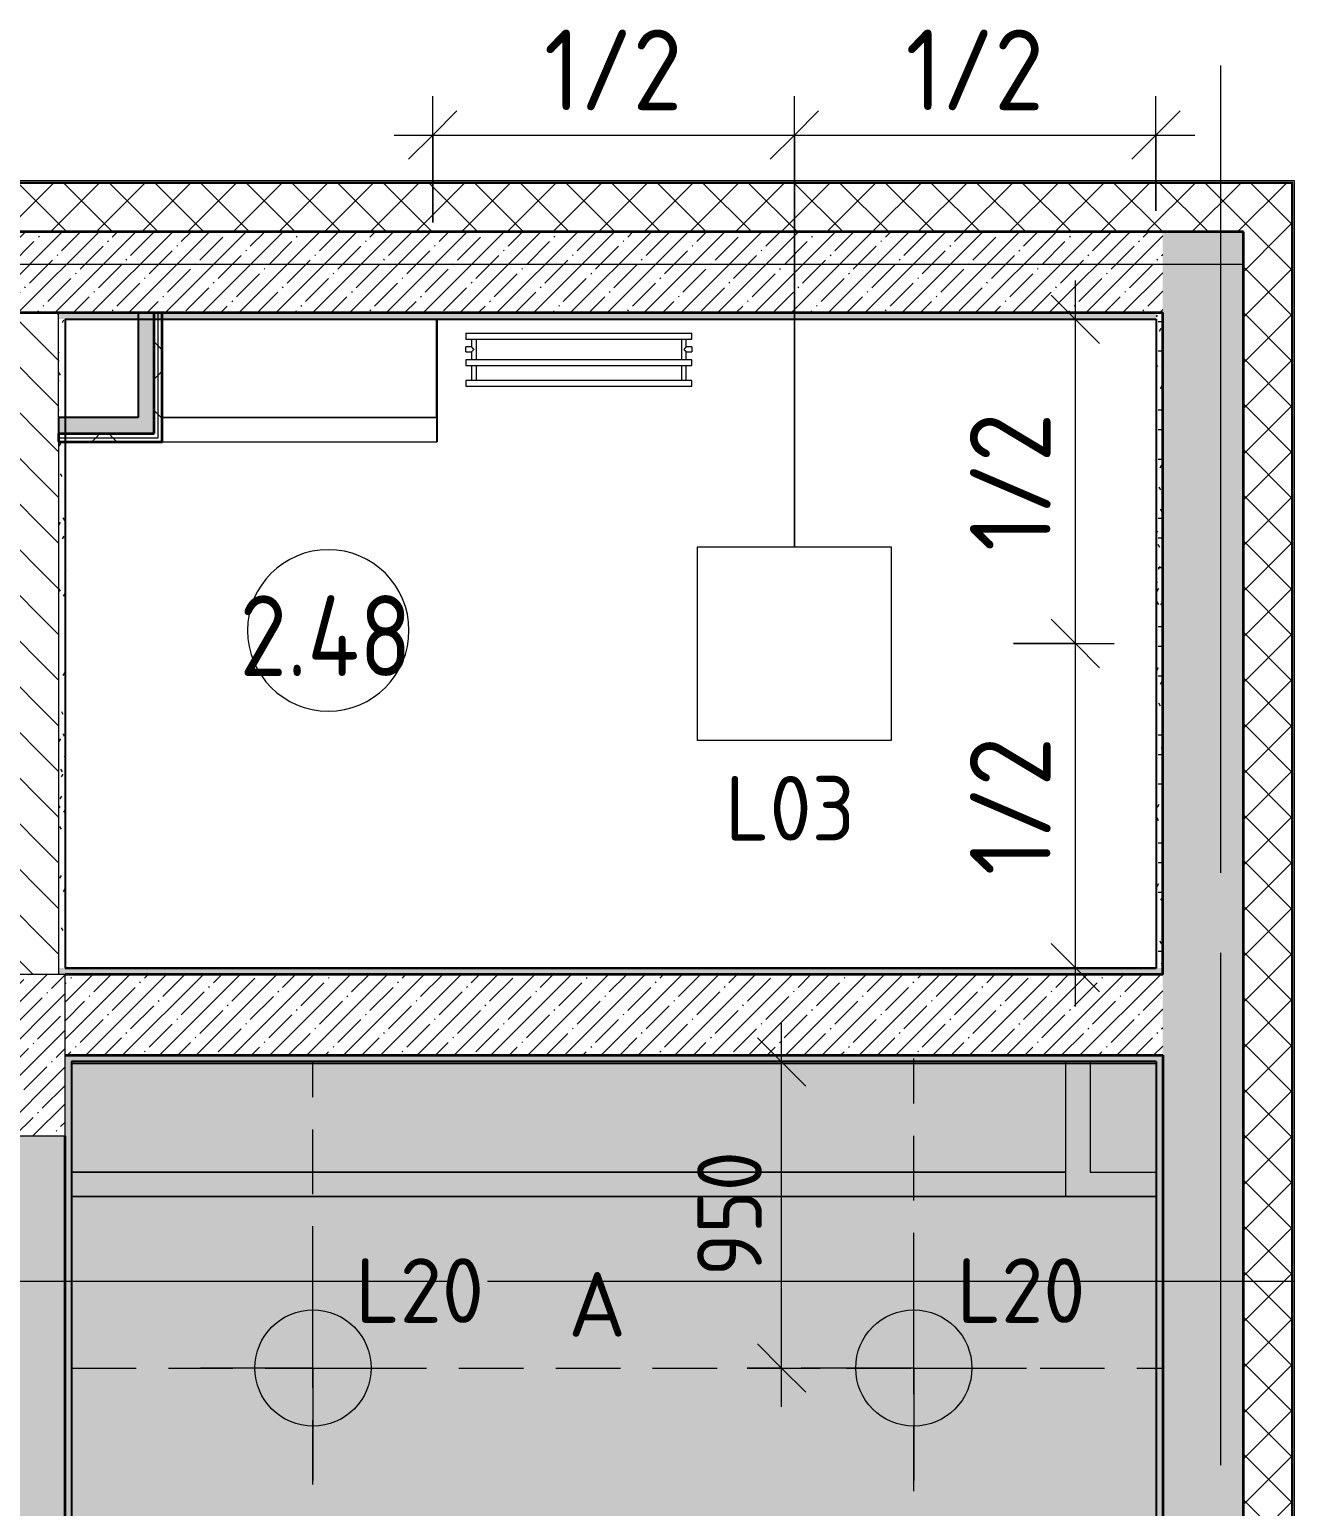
# Model space of a CAD drawing. Header units: millimetres. Extents: x 81094 to 272713, y -8553 to 29000.
# Drawn here: x 121320 to 125238, y 17452 to 22027 of the extents above; entities that cross this region are included whole.
import ezdxf

# ---------------------------------------------------------------- set-up
doc = ezdxf.new("R2010")
doc.units = ezdxf.units.MM
doc.linetypes.add('ADSK_Штрих_ш2 п1', pattern=[300, 200, -100])
doc.linetypes.add('Осевая', pattern=[3175, 635, -476.25, 1587.5, -476.25])
for name, color, linetype, lineweight in [('A-ANNO-DIMS', 7, 'Continuous', 9), ('A-ANNO-DIMS-100', 7, 'Continuous', 9), ('A-AREA-IDEN', 7, 'Continuous', 9), ('A-DETL-1', 7, 'ADSK_Штрих_ш2 п1', 9), ('A-WALL', 7, 'Continuous', 9), ('E-LITE-EQPM-IDEN', 7, 'Continuous', 9), ('I-WALL', 7, 'Continuous', 9), ('M-EQPM', 7, 'Continuous', 9), ('S-COLS', 7, 'Continuous', 9), ('Оси', 7, 'Continuous', 9), ('Оси-2', 7, 'Осевая', 9)]:
    doc.layers.add(name, color=color, linetype=linetype, lineweight=lineweight)
for name, color, linetype, lineweight, true_color in [('A-ANNO-NOTE', 1, 'Continuous', 9, 0xff0000), ('A-WALL-1', 7, 'Continuous', 35, 0x3c3c3c), ('A-WALL-3', 7, 'Continuous', 25, 0x3c3c3c), ('A-WALL-FNSH-1', 7, 'Continuous', 9, 0x3c3c3c), ('A-WALL-FNSH-2', 7, 'Continuous', 13, 0x3c3c3c), ('G-ANNO-TEXT-1', 1, 'Continuous', 9, 0xff0000)]:
    doc.layers.add(name, color=color, linetype=linetype, lineweight=lineweight, true_color=true_color)
doc.layers.add('S-STRS-1', color=7, linetype='Continuous', lineweight=13, transparency=1)
doc.styles.add('GOST Common', font='GOST_Common.ttf', dxfattribs={"height": 200})
doc.styles.add('GOST Common_1', font='GOST_Common.ttf', dxfattribs={"width": 0.9, "height": 250})
doc.styles.add('ISOCPEUR', font='isocpeur.ttf', dxfattribs={"width": 0.9, "height": 250})
doc.styles.add('ISOCPEUR_2', font='isocpeur.ttf', dxfattribs={"height": 200})
doc.styles.add('ISOCPEUR_3', font='isocpeur.ttf', dxfattribs={"width": 0.9, "height": 200})
doc.dimstyles.new('ISO-2_0_0_9К_Средний_округл2', dxfattribs={"dimscale": 304.8, "dimtxt": 199.196235, "dimasz": 0.492126, "dimexe": 0.393701, "dimexo": 0, "dimgap": 0, "dimtad": 1, "dimdec": 0, "dimrnd": 10, "dimzin": 0, "dimdsep": 46, "dimtxsty": 'ISOCPEUR_3', "dimblk1": 'OBLIQUE', "dimblk2": 'OBLIQUE', "dimsah": 1, "dimcen": 0.09, "dimdle": 0.393701, "dimazin": 0, "dimtfac": 1, "dimtdec": 4, "dimtix": 1, "dimtmove": 0, "dimatfit": 3, "dimfxl": 1, "dimtvp": 1, "dimtolj": 1, "dimtzin": 0, "dimarcsym": 2})
doc.dimstyles.new('ISO-2_5_0_9К_БОЛЬШОЙ', dxfattribs={"dimscale": 304.8, "dimtxt": 248.995294, "dimasz": 0.492126, "dimexe": 0.393701, "dimexo": 0.984252, "dimgap": 0, "dimtad": 1, "dimdec": 0, "dimrnd": 10, "dimzin": 0, "dimdsep": 46, "dimtxsty": 'ISOCPEUR', "dimblk1": 'OBLIQUE', "dimblk2": 'OBLIQUE', "dimsah": 1, "dimcen": 0.09, "dimdle": 0.393701, "dimazin": 0, "dimtfac": 1, "dimtdec": 4, "dimtix": 1, "dimtmove": 0, "dimatfit": 3, "dimfxl": 1, "dimtvp": 1, "dimtolj": 1, "dimtzin": 0, "dimarcsym": 2})
pattern_1 = [(45, (0, 0), (-70.71068, 70.71068), []), (135, (0, 0), (-70.71068, -70.71068), [])]
pattern_2 = [(45, (0, 0), (-57.024626, 57.024626), []), (45, (57.025, 0), (-57.024626, 57.024626), [100.806, -20.161, 3.353, -16.808])]
pattern_3 = [(0, (0, 0), (121.92, 30.48), [10.058, -81.382, 10.058, -81.382, -487.68]), (0, (0, 0), (121.92, 30.48), [-182.88, 10.058, -172.822, 10.058, -81.382, -213.36]), (0, (0, 0), (121.92, 30.48), [-457.2, 10.058, -50.902, 10.058, -142.342]), (120, (45.72, 15.24), (-87.356454, 90.345817), [10.058, -81.382, 10.058, -81.382, -487.68]), (120, (45.72, 15.24), (-87.356454, 90.345817), [-182.88, 10.058, -172.822, 10.058, -81.382, -213.36]), (120, (45.72, 15.24), (-87.356454, 90.345817), [-457.2, 10.058, -50.902, 10.058, -142.342]), (240, (60.96, 76.2), (-34.563546, -120.825817), [10.058, -81.382, 10.058, -81.382, -487.68]), (240, (60.96, 76.2), (-34.563546, -120.825817), [-182.88, 10.058, -172.822, 10.058, -81.382, -213.36]), (240, (60.96, 76.2), (-34.563546, -120.825817), [-457.2, 10.058, -50.902, 10.058, -142.342])]
pattern_4 = [(45, (0, 0), (-106.06602, 106.06602), []), (135, (0, 0), (-106.06602, -106.06602), [])]

# ---------------------------------------------------------------- blocks, each defined once
blk = doc.blocks.new('BSC_Колонна _Прямоугольная - 500х500-V13-План расстановки осветительного оборудования 2 этажа в осях 23-33')
at = {"layer": 'S-COLS'}
h = blk.add_hatch(dxfattribs=at)
h.set_pattern_fill('FP_17', color=256, style=0, pattern_type=2)
h.set_pattern_definition([(45, (-121180, -18850), (-57.024626, 57.024626), []), (45, (-121122.975, -18850), (-57.024626, 57.024626), [100.806, -20.161, 3.353, -16.808])])
h.paths.add_polyline_path([(-250, -250), (250, -250), (250, 250), (-250, 250), (-250, -195.7)])
for p, q in [((250, 250), (-250, 250)), ((-250, 250), (-250, -250)), ((250, -250), (250, 250)), ((-250, -250), (250, -250))]:
    blk.add_line(p, q, dxfattribs=at)
blk = doc.blocks.new('Зашивка приборов отопления30 - Зашивка приборов отопления-33323465-План расстановки осветительного оборудования 2 этажа в осях 23-33')
at = {"layer": 'A-WALL'}
for p, q in [((121310.8, 18669.6), (124390.8, 18669.6)), ((124390.8, 18669.6), (121310.8, 18669.6)), ((121310.8, 18594.6), (124390.8, 18594.6))]:
    blk.add_line(p, q, dxfattribs=at)
blk = doc.blocks.new('radiator_prado_classic_z_tip_30_po exemplyaru - Classic Z Тип 30-300-31134001-План расстановки осветительного оборудования 2 этажа в осях 23-33')
at = {"layer": 'M-EQPM'}
for p, q in [((0, 228), (0, 210)), ((700, 228), (0, 228)), ((0, 210), (700, 210)), ((17.5, 210), (17.5, 164)), ((32.5, 164), (32.5, 210)), ((667.5, 210), (667.5, 164)), ((682.5, 164), (682.5, 210)), ((700, 210), (700, 228)), ((700, 164), (0, 164)), ((0, 164), (0, 146)), ((0, 146), (700, 146)), ((17.5, 146), (17.5, 121.5)), ((32.5, 82), (32.5, 146)), ((667.5, 146), (667.5, 82)), ((682.5, 121.5), (682.5, 146)), ((700, 146), (700, 164)), ((17.5, 121.5), (0, 121.5)), ((17.5, 121.5), (0, 121.5)), ((0, 121.5), (0, 121.2)), ((0, 106.5), (0, 121.5)), ((0, 121.2), (0, 121.2)), ((0, 106.8), (0, 106.5)), ((0, 106.8), (0, 106.8)), ((0, 106.5), (17.5, 106.5)), ((0, 106.5), (17.5, 106.5)), ((17.5, 106.5), (17.5, 82)), ((700, 121.5), (682.5, 121.5)), ((700, 121.5), (682.5, 121.5)), ((682.5, 82), (682.5, 106.5)), ((682.5, 106.5), (700, 106.5)), ((682.5, 106.5), (700, 106.5)), ((700, 121.5), (700, 106.5)), ((700, 121.2), (700, 121.5)), ((700, 121.5), (700, 121.2)), ((700, 121.2), (700, 121.5)), ((700, 106.5), (700, 106.8)), ((700, 106.8), (700, 106.5)), ((700, 106.5), (700, 106.8)), ((700, 82), (0, 82)), ((0, 82), (0, 64)), ((700, 64), (0, 64)), ((700, 64), (700, 82))]:
    blk.add_line(p, q, dxfattribs=at)
for points, knots in [([(25, 114), (24.5, 114.5), (23.6, 115.4), (22.4, 116.6), (21.6, 117.4), (21.1, 117.9), (20.8, 118.2), (20.5, 118.5), (20.2, 118.8), (19.8, 119.1), (19.6, 119.4), (19.3, 119.7), (19, 120), (18.7, 120.3), (18.5, 120.5), (18.3, 120.7), (18.1, 120.9), (17.9, 121.1), (17.8, 121.2), (17.7, 121.3), (17.5, 121.5), (17.5, 121.5), (17.5, 121.5)], [0, 0, 0, 0, 0.142857, 0.285714, 0.357143, 0.392857, 0.428571, 0.464286, 0.5, 0.535714, 0.571429, 0.607143, 0.642857, 0.678571, 0.714286, 0.75, 0.785714, 0.821429, 0.857143, 0.892857, 0.928571, 1, 1, 1, 1]), ([(17.5, 106.5), (17.5, 106.5), (17.5, 106.5), (17.7, 106.7), (17.8, 106.8), (17.9, 106.9), (18.1, 107.1), (18.3, 107.3), (18.5, 107.5), (18.7, 107.7), (19, 108), (19.3, 108.3), (19.6, 108.6), (19.8, 108.9), (20.3, 109.3), (20.7, 109.7), (21.1, 110.1), (21.6, 110.6), (22.4, 111.4), (23.6, 112.6), (24.5, 113.5), (25, 114)], [0, 0, 0, 0, 0.071429, 0.107143, 0.142857, 0.178571, 0.214286, 0.25, 0.285714, 0.321429, 0.357143, 0.392857, 0.428571, 0.464286, 0.5, 0.571429, 0.607143, 0.642857, 0.714286, 0.857143, 1, 1, 1, 1]), ([(675, 114), (675.5, 114.5), (676.4, 115.4), (677.6, 116.6), (678.4, 117.4), (678.9, 117.9), (679.2, 118.2), (679.5, 118.5), (679.8, 118.8), (680.1, 119.2), (680.4, 119.4), (680.7, 119.7), (681, 120), (681.3, 120.3), (681.5, 120.5), (681.7, 120.7), (681.9, 120.9), (682.1, 121.1), (682.2, 121.2), (682.3, 121.3), (682.5, 121.5), (682.5, 121.5), (682.5, 121.5)], [0, 0, 0, 0, 0.142857, 0.285714, 0.357143, 0.392857, 0.428571, 0.464286, 0.5, 0.535714, 0.571429, 0.607143, 0.642857, 0.678571, 0.714286, 0.75, 0.785714, 0.821429, 0.857143, 0.892857, 0.928571, 1, 1, 1, 1]), ([(682.5, 106.5), (682.5, 106.5), (682.5, 106.5), (682.3, 106.7), (682.2, 106.8), (682.1, 106.9), (681.9, 107.1), (681.7, 107.3), (681.5, 107.5), (681.3, 107.7), (681, 108), (680.7, 108.3), (680.4, 108.6), (680.1, 108.8), (679.7, 109.3), (679.3, 109.7), (678.9, 110.1), (678.4, 110.6), (677.6, 111.4), (676.4, 112.6), (675.5, 113.5), (675, 114)], [0, 0, 0, 0, 0.071429, 0.107143, 0.142857, 0.178571, 0.214286, 0.25, 0.285714, 0.321429, 0.357143, 0.392857, 0.428571, 0.464286, 0.5, 0.571429, 0.607143, 0.642857, 0.714286, 0.857143, 1, 1, 1, 1])]:
    blk.add_open_spline(points, degree=3, knots=knots, dxfattribs=at)
blk = doc.blocks.new('Зашивка приборов отопления44 - Зашивка приборов отопления-33398827-План расстановки осветительного оборудования 2 этажа в осях 23-33')
at = {"layer": 'A-WALL'}
for p, q in [((122140.8, 18669.6), (122140.8, 18974.6)), ((121290.8, 18669.6), (122140.8, 18669.6)), ((122141.3, 18669.6), (121290.8, 18669.6)), ((122141.3, 18594.6), (122141.3, 18669.6)), ((121290.8, 18594.6), (122141.3, 18594.6))]:
    blk.add_line(p, q, dxfattribs=at)
blk = doc.blocks.new('DIMBLOCK101-План расстановки осветительного оборудования 2 этажа в осях 23-33')
at = {"layer": 'A-ANNO-DIMS-100', "lineweight": 20}
for p, q in [((124559.4, 20125), (124484.4, 20200)), ((124559.4, 20125), (124634.4, 20050)), ((124559.4, 19121), (124484.4, 19196)), ((124559.4, 19121), (124634.4, 19046))]:
    blk.add_line(p, q, dxfattribs=at)
at = {"layer": 'A-ANNO-DIMS-100'}
for p, q in [((124367.3, 20125), (124679.4, 20125)), ((124559.4, 20125), (124367.3, 20125)), ((124559.4, 19001), (124559.4, 20125)), ((124753.3, 19121), (124439.4, 19121)), ((124559.4, 19121), (124753.3, 19121))]:
    blk.add_line(p, q, dxfattribs=at)
at = {"layer": 'A-ANNO-DIMS-100', "color": 0, "insert": (124232.7, 19407.5), "char_height": 250, "width": 517.144, "attachment_point": 1, "rotation": 90, "line_spacing_factor": 1.149209, "style": 'ISOCPEUR'}
blk.add_mtext('1/2', dxfattribs=at)
blk = doc.blocks.new('_Oblique')
at = {"color": 0, "linetype": 'ByBlock', "lineweight": -2}
blk.add_line((-0.5, -0.5), (0.5, 0.5), dxfattribs=at)
blk = doc.blocks.new('DIMBLOCK102-План расстановки осветительного оборудования 2 этажа в осях 23-33')
at = {"layer": 'A-ANNO-DIMS-100'}
for p, q in [((124559.4, 20125), (124559.4, 21249)), ((124753.3, 21129), (124439.4, 21129)), ((124559.4, 21129), (124753.3, 21129)), ((124367.3, 20125), (124679.4, 20125)), ((124559.4, 20125), (124367.3, 20125))]:
    blk.add_line(p, q, dxfattribs=at)
at = {"layer": 'A-ANNO-DIMS-100', "lineweight": 20}
for p, q in [((124559.4, 21129), (124484.4, 21204)), ((124559.4, 21129), (124634.4, 21054)), ((124559.4, 20125), (124484.4, 20200)), ((124559.4, 20125), (124634.4, 20050))]:
    blk.add_line(p, q, dxfattribs=at)
at = {"layer": 'A-ANNO-DIMS-100', "color": 0, "insert": (124232.7, 20411.5), "char_height": 250, "width": 517.144, "attachment_point": 1, "rotation": 90, "line_spacing_factor": 1.149209, "style": 'ISOCPEUR'}
blk.add_mtext('1/2', dxfattribs=at)
blk = doc.blocks.new('Марка_Помещения - Номер-25198446-План расстановки осветительного оборудования 2 этажа в осях 23-33')
at = {"layer": 'A-AREA-IDEN'}
for start, end in [(360, 180), (180, 360)]:
    blk.add_arc((0, 0), 2.5, start, end, dxfattribs=at)
blk = doc.blocks.new('DIMBLOCK145-План расстановки осветительного оборудования 2 этажа в осях 23-33')
at = {"layer": 'A-ANNO-DIMS-100'}
for p, q in [((122569, 21429), (122569, 21820)), ((123689, 20425), (123689, 21820)), ((122449, 21700), (123689, 21700)), ((122569, 21700), (122569, 21429)), ((123689, 21700), (123689, 20425))]:
    blk.add_line(p, q, dxfattribs=at)
at = {"layer": 'A-ANNO-DIMS-100', "lineweight": 20}
for p, q in [((122569, 21700), (122644, 21775)), ((123689, 21700), (123764, 21775)), ((122569, 21700), (122494, 21625)), ((123689, 21700), (123614, 21625))]:
    blk.add_line(p, q, dxfattribs=at)
at = {"layer": 'A-ANNO-DIMS-100', "color": 0, "insert": (122913.5, 22026.6), "char_height": 250, "width": 517.144, "attachment_point": 1, "line_spacing_factor": 1.149209, "style": 'ISOCPEUR'}
blk.add_mtext('1/2', dxfattribs=at)
blk = doc.blocks.new('DIMBLOCK146-План расстановки осветительного оборудования 2 этажа в осях 23-33')
at = {"layer": 'A-ANNO-DIMS-100'}
for p, q in [((123689, 20425), (123689, 21820)), ((124809, 21465.1), (124809, 21820)), ((123689, 21700), (124929, 21700)), ((123689, 21700), (123689, 20425)), ((124809, 21700), (124809, 21465.1))]:
    blk.add_line(p, q, dxfattribs=at)
at = {"layer": 'A-ANNO-DIMS-100', "lineweight": 20}
for p, q in [((123689, 21700), (123764, 21775)), ((124809, 21700), (124884, 21775)), ((123689, 21700), (123614, 21625)), ((124809, 21700), (124734, 21625))]:
    blk.add_line(p, q, dxfattribs=at)
at = {"layer": 'A-ANNO-DIMS-100', "color": 0, "insert": (124033.5, 22026.6), "char_height": 250, "width": 517.144, "attachment_point": 1, "line_spacing_factor": 1.149209, "style": 'ISOCPEUR'}
blk.add_mtext('1/2', dxfattribs=at)
blk = doc.blocks.new('DIMBLOCK184-План расстановки осветительного оборудования 2 этажа в осях 23-33')
at = {"layer": 'A-ANNO-DIMS-100'}
for p, q in [((123649.3, 17761.2), (123649.3, 18949)), ((123543.3, 18829), (123769.3, 18829)), ((123649.3, 18829), (123543.3, 18829)), ((123543.3, 17881.2), (123769.3, 17881.2)), ((123649.3, 17881.2), (123543.3, 17881.2))]:
    blk.add_line(p, q, dxfattribs=at)
at = {"layer": 'A-ANNO-DIMS-100', "lineweight": 20}
for p, q in [((123649.3, 18829), (123574.3, 18904)), ((123649.3, 18829), (123724.3, 18754)), ((123649.3, 17881.2), (123574.3, 17956.2)), ((123649.3, 17881.2), (123724.3, 17806.2))]:
    blk.add_line(p, q, dxfattribs=at)
at = {"layer": 'A-ANNO-DIMS-100', "color": 0, "insert": (123388, 18165.5), "char_height": 200, "width": 455.087, "attachment_point": 1, "rotation": 90, "line_spacing_factor": 1.149209, "style": 'ISOCPEUR_3'}
blk.add_mtext('950', dxfattribs=at)

msp = doc.modelspace()

# ---------------------------------------------------------------- hatches: boundary and pattern name
at = {"layer": 'A-WALL'}
h = msp.add_hatch(dxfattribs=at)
h.set_pattern_fill('FP_1', color=256, style=0, pattern_type=2)
h.set_pattern_definition(pattern_1)
h.paths.add_polyline_path([(125080, 21400), (125230, 21400), (125230, 21550), (96610, 21550), (96610, 21400), (124658, 21400)])
h.paths.add_polyline_path([(93310, 21400), (93310, 21550), (93060, 21550), (93060, 21400), (93303.6, 21400)])
h = msp.add_hatch(dxfattribs=at)
h.set_pattern_fill('FP_1', color=256, style=0, pattern_type=2)
h.set_pattern_definition(pattern_1)
h.paths.add_polyline_path([(125230, -250), (125230, 21400), (125080, 21400), (125080, -250)])
at = {"layer": 'I-WALL'}
h = msp.add_hatch(dxfattribs=at)
h.set_pattern_fill('FP_2', color=256, style=0, pattern_type=2)
h.set_pattern_definition(pattern_2)
h.paths.add_polyline_path([(124810, 21150), (124830, 21150), (124830, 21400), (121210, 21400), (121210, 21150), (124658, 21150)])
h = msp.add_hatch(dxfattribs=at)
h.set_pattern_fill('FP_2', color=256, style=0, pattern_type=2)
h.set_pattern_definition(pattern_2)
h.paths.add_polyline_path([(124830, 10620), (125080, 10620), (125080, 21400), (124830, 21400), (124830, 10770.5)])
h = msp.add_hatch(dxfattribs=at)
h.set_pattern_fill('FP_3', color=256, style=0, pattern_type=2)
h.set_pattern_definition([(135, (0, 0), (-70.71068, -70.71068), [])])
h.paths.add_polyline_path([(121210, 19100), (121410, 19100), (121410, 21150), (121210, 21150), (121210, 19120)])
h = msp.add_hatch(dxfattribs=at)
h.set_pattern_fill('FP_19', color=256, style=0, pattern_type=2)
h.set_pattern_definition(pattern_3)
h.paths.add_polyline_path([(124658, 21130), (124810, 21130), (124810, 21150), (121410, 21150), (121410, 21130), (123365, 21130)])
for points in [[(121706, 20775), (121706, 21150), (121656, 21150), (121656, 20775)], [(121410, 20775), (121656, 20775), (121656, 20825), (121410, 20825)]]:
    msp.add_hatch(color=256, dxfattribs=at).paths.add_polyline_path(points)
h = msp.add_hatch(dxfattribs=at)
h.set_pattern_fill('FP_28', color=256, style=0, pattern_type=2)
h.set_pattern_definition(pattern_4)
h.paths.add_polyline_path([(121718.5, 20762.5), (121718.5, 21150), (121706, 21150), (121706, 20762.5)])
h = msp.add_hatch(dxfattribs=at)
h.set_pattern_fill('FP_28', color=256, style=0, pattern_type=2)
h.set_pattern_definition(pattern_4)
h.paths.add_polyline_path([(121731, 20750), (121731, 21150), (121718.5, 21150), (121718.5, 20750)])
h = msp.add_hatch(dxfattribs=at)
h.set_pattern_fill('FP_19', color=256, style=0, pattern_type=2)
h.set_pattern_definition(pattern_3)
h.paths.add_polyline_path([(124830, 19120), (124830, 21150), (124810, 21150), (124810, 19120)])
h = msp.add_hatch(dxfattribs=at)
h.set_pattern_fill('FP_19', color=256, style=0, pattern_type=2)
h.set_pattern_definition(pattern_3)
h.paths.add_polyline_path([(121410, 19120), (121430, 19121), (121430, 21130), (121410, 21130), (121410, 19697.6)])
h = msp.add_hatch(dxfattribs=at)
h.set_pattern_fill('FP_28', color=256, style=0, pattern_type=2)
h.set_pattern_definition(pattern_4)
h.paths.add_polyline_path([(121706, 20762.5), (121706, 20775), (121410, 20775), (121410, 20762.5), (121656, 20762.5)])
h = msp.add_hatch(dxfattribs=at)
h.set_pattern_fill('FP_28', color=256, style=0, pattern_type=2)
h.set_pattern_definition(pattern_4)
h.paths.add_polyline_path([(121718.5, 20750), (121718.5, 20762.5), (121410, 20762.5), (121410, 20750), (121706, 20750)])
h = msp.add_hatch(dxfattribs=at)
h.set_pattern_fill('FP_19', color=256, style=0, pattern_type=2)
h.set_pattern_definition(pattern_3)
h.paths.add_polyline_path([(124830, 19100), (124830, 19120), (121410, 19120), (121410, 19100), (123365, 19100)])
h = msp.add_hatch(dxfattribs=at)
h.set_pattern_fill('FP_2', color=256, style=0, pattern_type=2)
h.set_pattern_definition(pattern_2)
h.paths.add_polyline_path([(124830, 18850), (124830, 19100), (121430, 19100), (121430, 18850), (123365, 18850)])
h = msp.add_hatch(dxfattribs=at)
h.set_pattern_fill('FP_19', color=256, style=0, pattern_type=2)
h.set_pattern_definition(pattern_3)
h.paths.add_polyline_path([(124810, 18830), (124830, 18830), (124830, 18850), (121430, 18850), (121430, 18830), (124809, 18830)])
h = msp.add_hatch(dxfattribs=at)
h.set_pattern_fill('FP_19', color=256, style=0, pattern_type=2)
h.set_pattern_definition(pattern_3)
h.paths.add_polyline_path([(121450, 10600), (121450, 18830), (121430, 18830), (121430, 10600)])
h = msp.add_hatch(dxfattribs=at)
h.set_pattern_fill('FP_19', color=256, style=0, pattern_type=2)
h.set_pattern_definition(pattern_3)
h.paths.add_polyline_path([(124810, 10620), (124830, 10620), (124830, 18830), (124810, 18830), (124810, 10770.5)])
h = msp.add_hatch(dxfattribs=at)
h.set_pattern_fill('FP_2', color=256, style=0, pattern_type=2)
h.set_pattern_definition(pattern_2)
h.paths.add_polyline_path([(121210, 10600), (121430, 10600), (121430, 13400), (121210, 13400), (121210, 10875.9)])
h.paths.add_polyline_path([(121210, 13900), (121430, 13900), (121430, 18600), (121210, 18600), (121210, 13920)])
at = {"layer": 'S-STRS-1'}
h = msp.add_hatch(color=256, dxfattribs=at)
h.paths.add_polyline_path([(122980, 17350), (124810, 17350), (124810, 18412.5), (121450, 18412.5), (121450, 17350)])
h.paths.add_polyline_path([(124810, 18487.5), (124809, 18830), (124605, 18830), (124605, 18487.5), (124794.5, 18487.5)])
msp.add_hatch(color=256, dxfattribs=at).paths.add_polyline_path([(121450, 17350), (124810, 17350), (124809, 18830), (121450, 18829), (121450, 18600)])

# ---------------------------------------------------------------- linework, layer by layer
at = {"layer": 'A-ANNO-NOTE'}
for p, q in [((123389, 20425), (123989, 20425)), ((123389, 19825), (123389, 20425)), ((123989, 20425), (123989, 19825)), ((123989, 19825), (123389, 19825)), ((122198, 17881.2), (122198, 18230.2)), ((124059, 17881.2), (124059, 18230.2)), ((122198, 17881.2), (121849.1, 17881.2)), ((122198, 17881.2), (122198, 17532.3)), ((122198, 17881.2), (122546.9, 17881.2)), ((124059, 17881.2), (123710.1, 17881.2)), ((124059, 17881.2), (124059, 17532.3)), ((124059, 17881.2), (124407.9, 17881.2))]:
    msp.add_line(p, q, dxfattribs=at)
for centre in [(122198, 17881.2), (124059, 17881.2)]:
    msp.add_circle(centre, 180, dxfattribs=at)
at = {"layer": 'A-DETL-1'}
for p, q in [((122198, 10620), (122198, 18829)), ((122198, 10620), (122198, 18829)), ((124059, 10600), (124059, 18840)), ((124059, 10600), (124059, 18840)), ((121450, 17881.2), (124830, 17881.2)), ((121450, 17881.2), (124830, 17881.2))]:
    msp.add_line(p, q, dxfattribs=at)
at = {"layer": 'A-WALL'}
for p, q in [((125230, 21550), (96610, 21550)), ((125230, -250), (125230, 21550)), ((121410, 20825), (121410, 21150)), ((121718.5, 20762.5), (121718.5, 21150)), ((121410, 20762.5), (121718.5, 20762.5)), ((121410, 20749), (121410, 19100)), ((121450, 18829), (121451, 18829)), ((124809, 18830), (124809, 18829.7))]:
    msp.add_line(p, q, dxfattribs=at)
at = {"layer": 'A-WALL-1'}
for p, q in [((125080, 21400), (120850, 21400)), ((125080, -100), (125080, 21400)), ((120850, 21150), (124830, 21150)), ((121706, 20775), (121706, 21150)), ((121731, 20750), (121731, 21150)), ((124830, 19100), (124830, 21150)), ((121410, 20775), (121410, 20750)), ((121410, 20775), (121706, 20775)), ((121410, 20750), (121731, 20750)), ((124830, 19100), (121430, 19100)), ((121430, 18850), (124830, 18850)), ((124830, 18850), (124830, 10600)), ((121430, 13900), (121430, 18600))]:
    msp.add_line(p, q, dxfattribs=at)
at = {"layer": 'A-WALL-3'}
for p, q in [((121656, 21150), (121656, 20825)), ((121430, 21130), (124810, 21130)), ((121430, 21130), (121430, 19120)), ((124810, 21130), (124810, 19120)), ((121656, 20825), (121410, 20825)), ((121410, 20825), (121410, 20775)), ((121410, 20750), (121410, 20749)), ((121430, 19120), (124810, 19120)), ((124810, 18830), (121450, 18830)), ((121450, 18830), (121450, 10620)), ((124810, 18830), (124810, 10620))]:
    msp.add_line(p, q, dxfattribs=at)
at = {"layer": 'A-WALL-FNSH-1'}
for p, q in [((125238, 21558), (96610, 21558)), ((125238, -258), (125238, 21558))]:
    msp.add_line(p, q, dxfattribs=at)
at = {"layer": 'A-WALL-FNSH-2'}
for p, q in [((125233, 21553), (96610, 21553)), ((125233, -253), (125233, 21553)), ((121431, 21129.5), (121430, 21129.5)), ((121431, 19120), (121431, 21129.5)), ((121731, 21129), (124809, 21129)), ((121732, 20749), (121732, 21130)), ((124809, 21129), (124809, 19121)), ((121410, 20749), (121732, 20749)), ((124809, 19121), (121430, 19121)), ((121451, 18829), (124809, 18829)), ((121451, 10621), (121451, 18829)), ((124809, 18829), (124809, 16430.2))]:
    msp.add_line(p, q, dxfattribs=at)
at = {"layer": 'I-WALL'}
for p, q in [((122581.5, 20825), (122581.5, 21130)), ((122582.5, 21130), (122582.5, 20749.5)), ((121732, 20750), (122581, 20750)), ((122581, 20749), (121732, 20749)), ((122581, 20749), (122581, 20750)), ((122582.5, 20749.5), (122581.5, 20749.5)), ((121450, 18824.5), (124810, 18824.5)), ((124810, 18823.5), (121450, 18823.5)), ((124530, 18412.5), (124530, 18830)), ((124605, 18830), (124605, 18487.5)), ((124809, 18829), (124809, 18829.7)), ((124605, 18487.5), (124810, 18487.5)), ((124810, 18412.5), (121450, 18412.5)), ((121450, 18412), (121451, 18412)), ((124810, 18411.5), (121451, 18411.5)), ((121451, 17710), (121450, 17710)), ((121450, 17696), (121451, 17696)), ((124809, 17649.9), (124810, 17649.9)), ((121451, 17550.4), (121450, 17550.4)), ((121450, 17536.4), (121451, 17536.4)), ((124809, 17530), (124810, 17530))]:
    msp.add_line(p, q, dxfattribs=at)
at = {"layer": 'Оси'}
for p, q in [((125010, 19415.1), (125010, 21915.1)), ((122580, 21300), (125080, 21300)), ((122738, 18150), (125238, 18150))]:
    msp.add_line(p, q, dxfattribs=at)
at = {"layer": 'Оси-2'}
for p, q in [((84993.9, 21300), (122580, 21300)), ((125010, 593.7), (125010, 19415.1)), ((84993.9, 18150), (122738, 18150))]:
    msp.add_line(p, q, dxfattribs=at)

# ---------------------------------------------------------------- block references
at = {"layer": 'A-AREA-IDEN', "xscale": 99.99999999999993, "yscale": 99.99999999999993, "zscale": 99.99999999999993}
msp.add_blockref('Марка_Помещения - Номер-25198446-План расстановки осветительного оборудования 2 этажа в осях 23-33', (122245.3, 20165.7), dxfattribs=at)
at = {"layer": 'A-WALL'}
for name, p in [('Зашивка приборов отопления44 - Зашивка приборов отопления-33398827-План расстановки осветительного оборудования 2 этажа в осях 23-33', (440.2, 2155.4)), ('Зашивка приборов отопления30 - Зашивка приборов отопления-33323465-План расстановки осветительного оборудования 2 этажа в осях 23-33', (139.2, -182.1))]:
    msp.add_blockref(name, p, dxfattribs=at)
at = {"layer": 'M-EQPM', "rotation": 180}
msp.add_blockref('radiator_prado_classic_z_tip_30_po exemplyaru - Classic Z Тип 30-300-31134001-План расстановки осветительного оборудования 2 этажа в осях 23-33', (123371.5, 21150), dxfattribs=at)
at = {"layer": 'S-COLS'}
msp.add_blockref('BSC_Колонна _Прямоугольная - 500х500-V13-План расстановки осветительного оборудования 2 этажа в осях 23-33', (121180, 18850), dxfattribs=at)

# ---------------------------------------------------------------- texts
at = {"layer": 'A-AREA-IDEN', "insert": (121970.6, 20274.2), "char_height": 250, "width": 685.443, "attachment_point": 1, "style": 'GOST Common_1'}
msp.add_mtext('2.48', dxfattribs=at)
at = {"layer": 'E-LITE-EQPM-IDEN', "char_height": 200, "attachment_point": 1, "style": 'GOST Common'}
for s, insert, width in [('L03', (123474.4, 19714.8), 521.097), ('L20', (122329.4, 18221.1), 529.114), ('L20', (124192.2, 18221.1), 529.114)]:
    msp.add_mtext(s, dxfattribs=dict(at, insert=insert, width=width))
at = {"layer": 'G-ANNO-TEXT-1', "insert": (122988.1, 18178.4), "char_height": 200, "width": 224.472, "attachment_point": 1, "style": 'ISOCPEUR_2'}
msp.add_mtext('\\fISOCPEUR|b0|i0|c204|p34|;А', dxfattribs=at)

# ---------------------------------------------------------------- dimensions: what is measured, and where the dimension line sits
at = {"layer": 'A-ANNO-DIMS'}
for base, p1, p2, override, picture, middle in [((123689, 21700), (122569, 21129), (123689, 20125), {"dimpost": '<>', "dimfxl": 1504.132975}, 'DIMBLOCK145-План расстановки осветительного оборудования 2 этажа в осях 23-33', (123129, 21825)), ((124809, 21700), (123689, 20125), (124809, 21165.1), {"dimpost": '<>', "dimfxl": 1528.468679}, 'DIMBLOCK146-План расстановки осветительного оборудования 2 этажа в осях 23-33', (124249, 21825))]:
    dim = msp.add_linear_dim(base=base, p1=p1, p2=p2, text='1/2', dimstyle='ISO-2_5_0_9К_БОЛЬШОЙ', override=override, dxfattribs=at)
    dim.commit()
    dim.dimension.update_dxf_attribs({"geometry": picture, "text_midpoint": middle})
for base, p1, p2, picture, middle in [((124559.4, 21129), (124067.3, 20125), (124453.3, 21129), 'DIMBLOCK102-План расстановки осветительного оборудования 2 этажа в осях 23-33', (124434.4, 20627)), ((124559.4, 20125), (124453.3, 19121), (124067.3, 20125), 'DIMBLOCK101-План расстановки осветительного оборудования 2 этажа в осях 23-33', (124434.4, 19623))]:
    dim = msp.add_linear_dim(base=base, p1=p1, p2=p2, angle=90, text='1/2', dimstyle='ISO-2_5_0_9К_БОЛЬШОЙ', override={"dimpost": '<>', "dimfxl": 1075.641143}, dxfattribs=at)
    dim.commit()
    dim.dimension.update_dxf_attribs({"geometry": picture, "text_midpoint": middle})
dim = msp.add_linear_dim(base=(123649.3, 18829), p1=(123543.3, 17881.2), p2=(123543.3, 18829), angle=90, dimstyle='ISO-2_0_0_9К_Средний_округл2', override={"dimpost": '<>', "dimfxl": 947.75}, dxfattribs=at)
dim.commit()
dim.dimension.update_dxf_attribs({"geometry": 'DIMBLOCK184-План расстановки осветительного оборудования 2 этажа в осях 23-33', "text_midpoint": (123549.3, 18355.1)})

doc.saveas('drawing.dxf')
